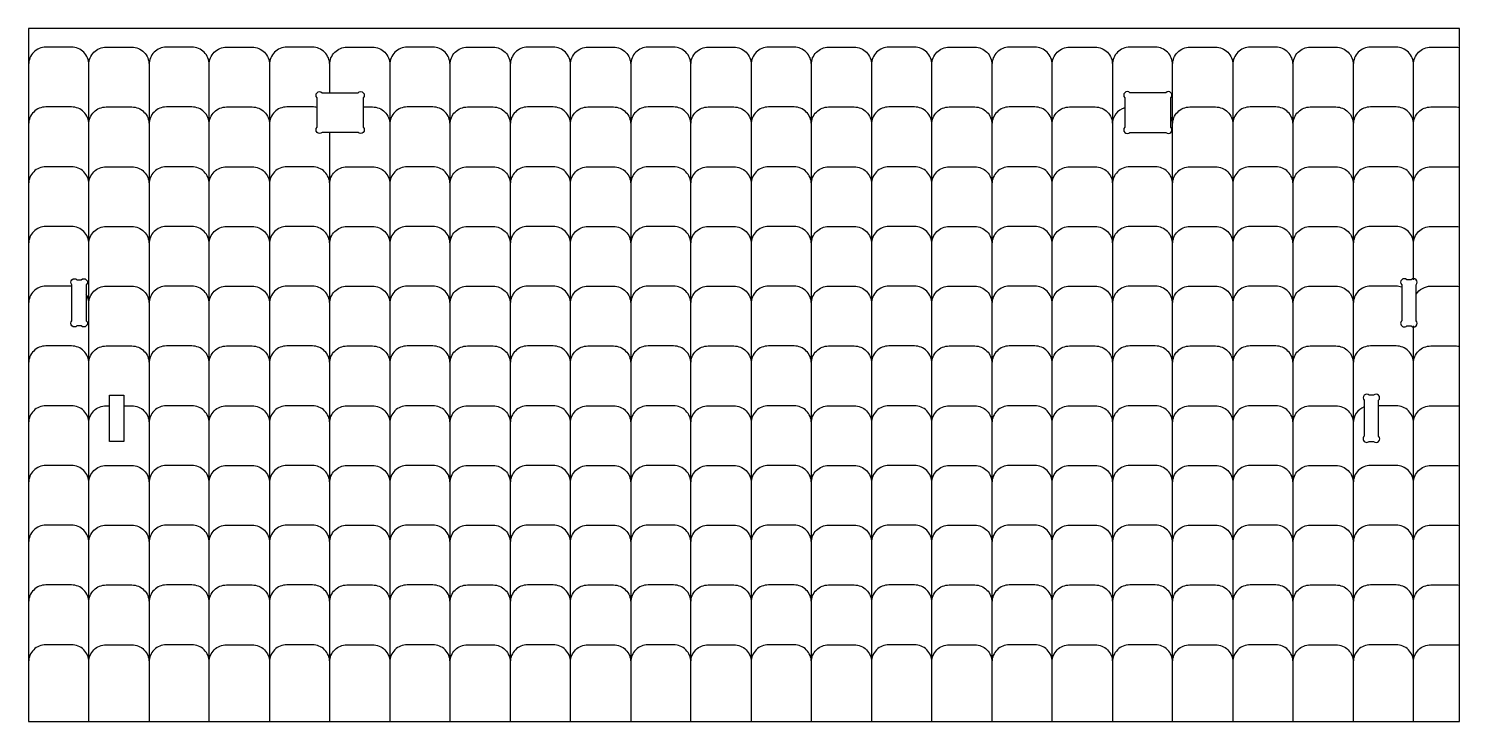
# Model space of a CAD drawing. Extents: x 2613 to 2798, y 2231 to 2374.
# Drawn here: x 2747.71 to 2797.31, y 2321.6 to 2345.6 of the extents above; entities that cross this region are included whole.
import ezdxf

# ---------------------------------------------------------------- set-up
doc = ezdxf.new("R2010")
doc.units = 0
doc.header["$MEASUREMENT"] = 0
doc.layers.add('LAYER1', color=18, linetype='CONTINUOUS')

msp = doc.modelspace()

# ---------------------------------------------------------------- linework, layer by layer
at = {"layer": 'LAYER1'}
for points in [[(2747.707, 2345.595), (2747.707, 2321.595), (2797.307, 2321.595), (2797.307, 2345.595)], [(2751.007, 2332.896), (2751.007, 2331.296), (2750.507, 2331.296), (2750.507, 2332.896)]]:
    msp.add_lwpolyline(points, close=True, dxfattribs=at)
for points in [[(2749.795, 2344.352, 0.414214), (2749.195, 2344.952), (2748.307, 2344.952, 0.414214), (2747.707, 2344.352)], [(2749.795, 2344.352, -0.414214), (2750.395, 2344.952), (2751.282, 2344.952, -0.414214), (2751.882, 2344.352)], [(2753.969, 2344.352, 0.414214), (2753.369, 2344.952), (2752.482, 2344.952, 0.414214), (2751.882, 2344.352)], [(2753.969, 2344.352, -0.414214), (2754.569, 2344.952), (2755.456, 2344.952, -0.414214), (2756.056, 2344.352)], [(2758.144, 2344.352, 0.414214), (2757.544, 2344.952), (2756.656, 2344.952, 0.414214), (2756.056, 2344.352)], [(2758.144, 2343.375), (2758.144, 2344.352, -0.414214), (2758.744, 2344.952), (2759.631, 2344.952, -0.414214), (2760.231, 2344.352)], [(2762.318, 2344.352, 0.414214), (2761.718, 2344.952), (2760.831, 2344.952, 0.414214), (2760.231, 2344.352)], [(2762.318, 2344.352, -0.414214), (2762.918, 2344.952), (2763.806, 2344.952, -0.414214), (2764.406, 2344.352)], [(2766.493, 2344.352, 0.414214), (2765.893, 2344.952), (2765.006, 2344.952, 0.414214), (2764.406, 2344.352)], [(2766.493, 2344.352, -0.414214), (2767.093, 2344.952), (2767.98, 2344.952, -0.414214), (2768.58, 2344.352)], [(2770.667, 2344.352, 0.414214), (2770.067, 2344.952), (2769.18, 2344.952, 0.414214), (2768.58, 2344.352)], [(2770.667, 2344.352, -0.414214), (2771.267, 2344.952), (2772.155, 2344.952, -0.414214), (2772.755, 2344.352)], [(2774.842, 2344.352, 0.414214), (2774.242, 2344.952), (2773.355, 2344.952, 0.414214), (2772.755, 2344.352)], [(2774.842, 2344.352, -0.414214), (2775.442, 2344.952), (2776.329, 2344.952, -0.414214), (2776.929, 2344.352)], [(2779.017, 2344.352, 0.414214), (2778.417, 2344.952), (2777.529, 2344.952, 0.414214), (2776.929, 2344.352)], [(2779.017, 2344.352, -0.414214), (2779.617, 2344.952), (2780.504, 2344.952, -0.414214), (2781.104, 2344.352)], [(2783.191, 2344.352, 0.414214), (2782.591, 2344.952), (2781.704, 2344.952, 0.414214), (2781.104, 2344.352)], [(2783.191, 2344.352, -0.414214), (2783.791, 2344.952), (2784.679, 2344.952, -0.414214), (2785.279, 2344.352)], [(2787.366, 2344.352, 0.414214), (2786.766, 2344.952), (2785.879, 2344.952, 0.414214), (2785.279, 2344.352)], [(2787.366, 2344.352, -0.414214), (2787.966, 2344.952), (2788.853, 2344.952, -0.414214), (2789.453, 2344.352)], [(2791.54, 2344.352, 0.414214), (2790.94, 2344.952), (2790.053, 2344.952, 0.414214), (2789.453, 2344.352)], [(2791.54, 2344.352, -0.414214), (2792.14, 2344.952), (2793.028, 2344.952, -0.414214), (2793.628, 2344.352)], [(2795.715, 2344.352, 0.414214), (2795.115, 2344.952), (2794.228, 2344.952, 0.414214), (2793.628, 2344.352)], [(2795.715, 2344.352, -0.414214), (2796.315, 2344.952), (2797.202, 2344.952, -0.043988), (2797.307, 2344.943)], [(2749.795, 2342.282, 0.414214), (2749.195, 2342.882), (2748.307, 2342.882, 0.414214), (2747.707, 2342.282)], [(2749.795, 2342.282, -0.414214), (2750.395, 2342.882), (2751.282, 2342.882, -0.414214), (2751.882, 2342.282)], [(2753.969, 2342.282, 0.414214), (2753.369, 2342.882), (2752.482, 2342.882, 0.414214), (2751.882, 2342.282)], [(2753.969, 2342.282, -0.414214), (2754.569, 2342.882), (2755.456, 2342.882, -0.414214), (2756.056, 2342.282)], [(2757.707, 2342.859, 0.069122), (2757.544, 2342.882), (2756.656, 2342.882, 0.414214), (2756.056, 2342.282)], [(2759.307, 2342.882), (2759.631, 2342.882, -0.414214), (2760.231, 2342.282)], [(2762.318, 2342.282, 0.414214), (2761.718, 2342.882), (2760.831, 2342.882, 0.414214), (2760.231, 2342.282)], [(2762.318, 2342.282, -0.414214), (2762.918, 2342.882), (2763.806, 2342.882, -0.414214), (2764.406, 2342.282)], [(2766.493, 2342.282, 0.414214), (2765.893, 2342.882), (2765.006, 2342.882, 0.414214), (2764.406, 2342.282)], [(2766.493, 2342.282, -0.414214), (2767.093, 2342.882), (2767.98, 2342.882, -0.414214), (2768.58, 2342.282)], [(2770.667, 2342.282, 0.414214), (2770.067, 2342.882), (2769.18, 2342.882, 0.414214), (2768.58, 2342.282)], [(2770.667, 2342.282, -0.414214), (2771.267, 2342.882), (2772.155, 2342.882, -0.414214), (2772.755, 2342.282)], [(2774.842, 2342.282, 0.414214), (2774.242, 2342.882), (2773.355, 2342.882, 0.414214), (2772.755, 2342.282)], [(2774.842, 2342.282, -0.414214), (2775.442, 2342.882), (2776.329, 2342.882, -0.414214), (2776.929, 2342.282)], [(2779.017, 2342.282, 0.414214), (2778.417, 2342.882), (2777.529, 2342.882, 0.414214), (2776.929, 2342.282)], [(2779.017, 2342.282, -0.414214), (2779.617, 2342.882), (2780.504, 2342.882, -0.414214), (2781.104, 2342.282)], [(2783.191, 2342.282, 0.414214), (2782.591, 2342.882), (2781.704, 2342.882, 0.414214), (2781.104, 2342.282)], [(2783.191, 2342.282, -0.414214), (2783.791, 2342.882), (2784.679, 2342.882, -0.414214), (2785.279, 2342.282)], [(2785.707, 2342.857, 0.331751), (2785.279, 2342.282)], [(2787.366, 2342.282, -0.414214), (2787.966, 2342.882), (2788.853, 2342.882, -0.414214), (2789.453, 2342.282)], [(2791.54, 2342.282, 0.414214), (2790.94, 2342.882), (2790.053, 2342.882, 0.414214), (2789.453, 2342.282)], [(2791.54, 2342.282, -0.414214), (2792.14, 2342.882), (2793.028, 2342.882, -0.414214), (2793.628, 2342.282)], [(2795.715, 2342.282, 0.414214), (2795.115, 2342.882), (2794.228, 2342.882, 0.414214), (2793.628, 2342.282)], [(2795.715, 2342.282, -0.414214), (2796.315, 2342.882), (2797.202, 2342.882, -0.043988), (2797.307, 2342.873)], [(2787.366, 2342.282, 0.111847), (2787.307, 2342.541)], [(2749.795, 2340.212, 0.414214), (2749.195, 2340.812), (2748.307, 2340.812, 0.414214), (2747.707, 2340.212)], [(2749.795, 2340.212, -0.414214), (2750.395, 2340.812), (2751.282, 2340.812, -0.414214), (2751.882, 2340.212)], [(2753.969, 2340.212, 0.414214), (2753.369, 2340.812), (2752.482, 2340.812, 0.414214), (2751.882, 2340.212)], [(2753.969, 2340.212, -0.414214), (2754.569, 2340.812), (2755.456, 2340.812, -0.414214), (2756.056, 2340.212)], [(2758.144, 2340.212, 0.414214), (2757.544, 2340.812), (2756.656, 2340.812, 0.414214), (2756.056, 2340.212)], [(2758.144, 2340.212, -0.414214), (2758.744, 2340.812), (2759.631, 2340.812, -0.414214), (2760.231, 2340.212)], [(2762.318, 2340.212, 0.414214), (2761.718, 2340.812), (2760.831, 2340.812, 0.414214), (2760.231, 2340.212)], [(2762.318, 2340.212, -0.414214), (2762.918, 2340.812), (2763.806, 2340.812, -0.414214), (2764.406, 2340.212)], [(2766.493, 2340.212, 0.414214), (2765.893, 2340.812), (2765.006, 2340.812, 0.414214), (2764.406, 2340.212)], [(2766.493, 2340.212, -0.414214), (2767.093, 2340.812), (2767.98, 2340.812, -0.414214), (2768.58, 2340.212)], [(2770.667, 2340.212, 0.414214), (2770.067, 2340.812), (2769.18, 2340.812, 0.414214), (2768.58, 2340.212)], [(2770.667, 2340.212, -0.414214), (2771.267, 2340.812), (2772.155, 2340.812, -0.414214), (2772.755, 2340.212)], [(2774.842, 2340.212, 0.414214), (2774.242, 2340.812), (2773.355, 2340.812, 0.414214), (2772.755, 2340.212)], [(2774.842, 2340.212, -0.414214), (2775.442, 2340.812), (2776.329, 2340.812, -0.414214), (2776.929, 2340.212)], [(2779.017, 2340.212, 0.414214), (2778.417, 2340.812), (2777.529, 2340.812, 0.414214), (2776.929, 2340.212)], [(2779.017, 2340.212, -0.414214), (2779.617, 2340.812), (2780.504, 2340.812, -0.414214), (2781.104, 2340.212)], [(2783.191, 2340.212, 0.414214), (2782.591, 2340.812), (2781.704, 2340.812, 0.414214), (2781.104, 2340.212)], [(2783.191, 2340.212, -0.414214), (2783.791, 2340.812), (2784.679, 2340.812, -0.414214), (2785.279, 2340.212)], [(2787.366, 2340.212, 0.414214), (2786.766, 2340.812), (2785.879, 2340.812, 0.414214), (2785.279, 2340.212)], [(2787.366, 2340.212, -0.414214), (2787.966, 2340.812), (2788.853, 2340.812, -0.414214), (2789.453, 2340.212)], [(2791.54, 2340.212, 0.414214), (2790.94, 2340.812), (2790.053, 2340.812, 0.414214), (2789.453, 2340.212)], [(2791.54, 2340.212, -0.414214), (2792.14, 2340.812), (2793.028, 2340.812, -0.414214), (2793.628, 2340.212)], [(2795.715, 2340.212, 0.414214), (2795.115, 2340.812), (2794.228, 2340.812, 0.414214), (2793.628, 2340.212)], [(2795.715, 2340.212, -0.414214), (2796.315, 2340.812), (2797.202, 2340.812, -0.043988), (2797.307, 2340.803)], [(2749.795, 2338.142, 0.414214), (2749.195, 2338.742), (2748.307, 2338.742, 0.414214), (2747.707, 2338.142)], [(2749.795, 2338.142, -0.414214), (2750.395, 2338.742), (2751.282, 2338.742, -0.414214), (2751.882, 2338.142)], [(2753.969, 2338.142, 0.414214), (2753.369, 2338.742), (2752.482, 2338.742, 0.414214), (2751.882, 2338.142)], [(2753.969, 2338.142, -0.414214), (2754.569, 2338.742), (2755.456, 2338.742, -0.414214), (2756.056, 2338.142)], [(2758.144, 2338.142, 0.414214), (2757.544, 2338.742), (2756.656, 2338.742, 0.414214), (2756.056, 2338.142)], [(2758.144, 2338.142, -0.414214), (2758.744, 2338.742), (2759.631, 2338.742, -0.414214), (2760.231, 2338.142)], [(2762.318, 2338.142, 0.414214), (2761.718, 2338.742), (2760.831, 2338.742, 0.414214), (2760.231, 2338.142)], [(2762.318, 2338.142, -0.414214), (2762.918, 2338.742), (2763.806, 2338.742, -0.414214), (2764.406, 2338.142)], [(2766.493, 2338.142, 0.414214), (2765.893, 2338.742), (2765.006, 2338.742, 0.414214), (2764.406, 2338.142)], [(2766.493, 2338.142, -0.414214), (2767.093, 2338.742), (2767.98, 2338.742, -0.414214), (2768.58, 2338.142)], [(2770.667, 2338.142, 0.414214), (2770.067, 2338.742), (2769.18, 2338.742, 0.414214), (2768.58, 2338.142)], [(2770.667, 2338.142, -0.414214), (2771.267, 2338.742), (2772.155, 2338.742, -0.414214), (2772.755, 2338.142)], [(2774.842, 2338.142, 0.414214), (2774.242, 2338.742), (2773.355, 2338.742, 0.414214), (2772.755, 2338.142)], [(2774.842, 2338.142, -0.414214), (2775.442, 2338.742), (2776.329, 2338.742, -0.414214), (2776.929, 2338.142)], [(2779.017, 2338.142, 0.414214), (2778.417, 2338.742), (2777.529, 2338.742, 0.414214), (2776.929, 2338.142)], [(2779.017, 2338.142, -0.414214), (2779.617, 2338.742), (2780.504, 2338.742, -0.414214), (2781.104, 2338.142)], [(2783.191, 2338.142, 0.414214), (2782.591, 2338.742), (2781.704, 2338.742, 0.414214), (2781.104, 2338.142)], [(2783.191, 2338.142, -0.414214), (2783.791, 2338.742), (2784.679, 2338.742, -0.414214), (2785.279, 2338.142)], [(2787.366, 2338.142, 0.414214), (2786.766, 2338.742), (2785.879, 2338.742, 0.414214), (2785.279, 2338.142)], [(2787.366, 2338.142, -0.414214), (2787.966, 2338.742), (2788.853, 2338.742, -0.414214), (2789.453, 2338.142)], [(2791.54, 2338.142, 0.414214), (2790.94, 2338.742), (2790.053, 2338.742, 0.414214), (2789.453, 2338.142)], [(2791.54, 2338.142, -0.414214), (2792.14, 2338.742), (2793.028, 2338.742, -0.414214), (2793.628, 2338.142)], [(2795.715, 2338.142, 0.414214), (2795.115, 2338.742), (2794.228, 2338.742, 0.414214), (2793.628, 2338.142)], [(2795.715, 2338.142, -0.414214), (2796.315, 2338.742), (2797.202, 2338.742, -0.043988), (2797.307, 2338.733)], [(2749.207, 2336.672, 0.005295), (2749.195, 2336.672), (2748.307, 2336.672, 0.414214), (2747.707, 2336.072)], [(2749.795, 2336.072, -0.414214), (2750.395, 2336.672), (2751.282, 2336.672, -0.414214), (2751.882, 2336.072)], [(2753.969, 2336.072, 0.414214), (2753.369, 2336.672), (2752.482, 2336.672, 0.414214), (2751.882, 2336.072)], [(2753.969, 2336.072, -0.414214), (2754.569, 2336.672), (2755.456, 2336.672, -0.414214), (2756.056, 2336.072)], [(2758.144, 2336.072, 0.414214), (2757.544, 2336.672), (2756.656, 2336.672, 0.414214), (2756.056, 2336.072)], [(2758.144, 2336.072, -0.414214), (2758.744, 2336.672), (2759.631, 2336.672, -0.414214), (2760.231, 2336.072)], [(2762.318, 2336.072, 0.414214), (2761.718, 2336.672), (2760.831, 2336.672, 0.414214), (2760.231, 2336.072)], [(2762.318, 2336.072, -0.414214), (2762.918, 2336.672), (2763.806, 2336.672, -0.414214), (2764.406, 2336.072)], [(2766.493, 2336.072, 0.414214), (2765.893, 2336.672), (2765.006, 2336.672, 0.414214), (2764.406, 2336.072)], [(2766.493, 2336.072, -0.414214), (2767.093, 2336.672), (2767.98, 2336.672, -0.414214), (2768.58, 2336.072)], [(2770.667, 2336.072, 0.414214), (2770.067, 2336.672), (2769.18, 2336.672, 0.414214), (2768.58, 2336.072)], [(2770.667, 2336.072, -0.414214), (2771.267, 2336.672), (2772.155, 2336.672, -0.414214), (2772.755, 2336.072)], [(2774.842, 2336.072, 0.414214), (2774.242, 2336.672), (2773.355, 2336.672, 0.414214), (2772.755, 2336.072)], [(2774.842, 2336.072, -0.414214), (2775.442, 2336.672), (2776.329, 2336.672, -0.414214), (2776.929, 2336.072)], [(2779.017, 2336.072, 0.414214), (2778.417, 2336.672), (2777.529, 2336.672, 0.414214), (2776.929, 2336.072)], [(2779.017, 2336.072, -0.414214), (2779.617, 2336.672), (2780.504, 2336.672, -0.414214), (2781.104, 2336.072)], [(2783.191, 2336.072, 0.414214), (2782.591, 2336.672), (2781.704, 2336.672, 0.414214), (2781.104, 2336.072)], [(2783.191, 2336.072, -0.414214), (2783.791, 2336.672), (2784.679, 2336.672, -0.414214), (2785.279, 2336.072)], [(2787.366, 2336.072, 0.414214), (2786.766, 2336.672), (2785.879, 2336.672, 0.414214), (2785.279, 2336.072)], [(2787.366, 2336.072, -0.414214), (2787.966, 2336.672), (2788.853, 2336.672, -0.414214), (2789.453, 2336.072)], [(2791.54, 2336.072, 0.414214), (2790.94, 2336.672), (2790.053, 2336.672, 0.414214), (2789.453, 2336.072)], [(2791.54, 2336.072, -0.414214), (2792.14, 2336.672), (2793.028, 2336.672, -0.414214), (2793.628, 2336.072)], [(2795.307, 2336.641, 0.081726), (2795.115, 2336.672), (2794.228, 2336.672, 0.414214), (2793.628, 2336.072)], [(2795.807, 2336.392, -0.257711), (2796.315, 2336.672), (2797.202, 2336.672, -0.043988), (2797.307, 2336.663)], [(2749.795, 2336.072, 0.137402), (2749.707, 2336.384)], [(2749.795, 2334.002, 0.414214), (2749.195, 2334.602), (2748.307, 2334.602, 0.414214), (2747.707, 2334.002)], [(2749.795, 2334.002, -0.414214), (2750.395, 2334.602), (2751.282, 2334.602, -0.414214), (2751.882, 2334.002)], [(2753.969, 2334.002, 0.414214), (2753.369, 2334.602), (2752.482, 2334.602, 0.414214), (2751.882, 2334.002)], [(2753.969, 2334.002, -0.414214), (2754.569, 2334.602), (2755.456, 2334.602, -0.414214), (2756.056, 2334.002)], [(2758.144, 2334.002, 0.414214), (2757.544, 2334.602), (2756.656, 2334.602, 0.414214), (2756.056, 2334.002)], [(2758.144, 2334.002, -0.414214), (2758.744, 2334.602), (2759.631, 2334.602, -0.414214), (2760.231, 2334.002)], [(2762.318, 2334.002, 0.414214), (2761.718, 2334.602), (2760.831, 2334.602, 0.414214), (2760.231, 2334.002)], [(2762.318, 2334.002, -0.414214), (2762.918, 2334.602), (2763.806, 2334.602, -0.414214), (2764.406, 2334.002)], [(2766.493, 2334.002, 0.414214), (2765.893, 2334.602), (2765.006, 2334.602, 0.414214), (2764.406, 2334.002)], [(2766.493, 2334.002, -0.414214), (2767.093, 2334.602), (2767.98, 2334.602, -0.414214), (2768.58, 2334.002)], [(2770.667, 2334.002, 0.414214), (2770.067, 2334.602), (2769.18, 2334.602, 0.414214), (2768.58, 2334.002)], [(2770.667, 2334.002, -0.414214), (2771.267, 2334.602), (2772.155, 2334.602, -0.414214), (2772.755, 2334.002)], [(2774.842, 2334.002, 0.414214), (2774.242, 2334.602), (2773.355, 2334.602, 0.414214), (2772.755, 2334.002)], [(2774.842, 2334.002, -0.414214), (2775.442, 2334.602), (2776.329, 2334.602, -0.414214), (2776.929, 2334.002)], [(2779.017, 2334.002, 0.414214), (2778.417, 2334.602), (2777.529, 2334.602, 0.414214), (2776.929, 2334.002)], [(2779.017, 2334.002, -0.414214), (2779.617, 2334.602), (2780.504, 2334.602, -0.414214), (2781.104, 2334.002)], [(2783.191, 2334.002, 0.414214), (2782.591, 2334.602), (2781.704, 2334.602, 0.414214), (2781.104, 2334.002)], [(2783.191, 2334.002, -0.414214), (2783.791, 2334.602), (2784.679, 2334.602, -0.414214), (2785.279, 2334.002)], [(2787.366, 2334.002, 0.414214), (2786.766, 2334.602), (2785.879, 2334.602, 0.414214), (2785.279, 2334.002)], [(2787.366, 2334.002, -0.414214), (2787.966, 2334.602), (2788.853, 2334.602, -0.414214), (2789.453, 2334.002)], [(2791.54, 2334.002, 0.414214), (2790.94, 2334.602), (2790.053, 2334.602, 0.414214), (2789.453, 2334.002)], [(2791.54, 2334.002, -0.414214), (2792.14, 2334.602), (2793.028, 2334.602, -0.414214), (2793.628, 2334.002)], [(2795.715, 2334.002, 0.414214), (2795.115, 2334.602), (2794.228, 2334.602, 0.414214), (2793.628, 2334.002)], [(2795.715, 2334.002, -0.414214), (2796.315, 2334.602), (2797.202, 2334.602, -0.043988), (2797.307, 2334.593)], [(2749.795, 2331.932, 0.414214), (2749.195, 2332.532), (2748.307, 2332.532, 0.414214), (2747.707, 2331.932)], [(2749.795, 2331.932, -0.414214), (2750.395, 2332.532), (2750.507, 2332.532)], [(2751.007, 2332.532), (2751.282, 2332.532, -0.414214), (2751.882, 2331.932)], [(2753.969, 2331.932, 0.414214), (2753.369, 2332.532), (2752.482, 2332.532, 0.414214), (2751.882, 2331.932)], [(2753.969, 2331.932, -0.414214), (2754.569, 2332.532), (2755.456, 2332.532, -0.414214), (2756.056, 2331.932)], [(2758.144, 2331.932, 0.414214), (2757.544, 2332.532), (2756.656, 2332.532, 0.414214), (2756.056, 2331.932)], [(2758.144, 2331.932, -0.414214), (2758.744, 2332.532), (2759.631, 2332.532, -0.414214), (2760.231, 2331.932)], [(2762.318, 2331.932, 0.414214), (2761.718, 2332.532), (2760.831, 2332.532, 0.414214), (2760.231, 2331.932)], [(2762.318, 2331.932, -0.414214), (2762.918, 2332.532), (2763.806, 2332.532, -0.414214), (2764.406, 2331.932)], [(2766.493, 2331.932, 0.414214), (2765.893, 2332.532), (2765.006, 2332.532, 0.414214), (2764.406, 2331.932)], [(2766.493, 2331.932, -0.414214), (2767.093, 2332.532), (2767.98, 2332.532, -0.414214), (2768.58, 2331.932)], [(2770.667, 2331.932, 0.414214), (2770.067, 2332.532), (2769.18, 2332.532, 0.414214), (2768.58, 2331.932)], [(2770.667, 2331.932, -0.414214), (2771.267, 2332.532), (2772.155, 2332.532, -0.414214), (2772.755, 2331.932)], [(2774.842, 2331.932, 0.414214), (2774.242, 2332.532), (2773.355, 2332.532, 0.414214), (2772.755, 2331.932)], [(2774.842, 2331.932, -0.414214), (2775.442, 2332.532), (2776.329, 2332.532, -0.414214), (2776.929, 2331.932)], [(2779.017, 2331.932, 0.414214), (2778.417, 2332.532), (2777.529, 2332.532, 0.414214), (2776.929, 2331.932)], [(2779.017, 2331.932, -0.414214), (2779.617, 2332.532), (2780.504, 2332.532, -0.414214), (2781.104, 2331.932)], [(2783.191, 2331.932, 0.414214), (2782.591, 2332.532), (2781.704, 2332.532, 0.414214), (2781.104, 2331.932)], [(2783.191, 2331.932, -0.414214), (2783.791, 2332.532), (2784.679, 2332.532, -0.414214), (2785.279, 2331.932)], [(2787.366, 2331.932, 0.414214), (2786.766, 2332.532), (2785.879, 2332.532, 0.414214), (2785.279, 2331.932)], [(2787.366, 2331.932, -0.414214), (2787.966, 2332.532), (2788.853, 2332.532, -0.414214), (2789.453, 2331.932)], [(2791.54, 2331.932, 0.414214), (2790.94, 2332.532), (2790.053, 2332.532, 0.414214), (2789.453, 2331.932)], [(2791.54, 2331.932, -0.414214), (2792.14, 2332.532), (2793.028, 2332.532, -0.414214), (2793.628, 2331.932)], [(2794.007, 2332.49, 0.307847), (2793.628, 2331.932)], [(2795.715, 2331.932, 0.414214), (2795.115, 2332.532), (2794.507, 2332.532)], [(2795.715, 2331.932, -0.414214), (2796.315, 2332.532), (2797.202, 2332.532, -0.043988), (2797.307, 2332.523)], [(2749.795, 2329.862, 0.414214), (2749.195, 2330.462), (2748.307, 2330.462, 0.414214), (2747.707, 2329.862)], [(2749.795, 2329.862, -0.414214), (2750.395, 2330.462), (2751.282, 2330.462, -0.414214), (2751.882, 2329.862)], [(2753.969, 2329.862, 0.414214), (2753.369, 2330.462), (2752.482, 2330.462, 0.414214), (2751.882, 2329.862)], [(2753.969, 2329.862, -0.414214), (2754.569, 2330.462), (2755.456, 2330.462, -0.414214), (2756.056, 2329.862)], [(2758.144, 2329.862, 0.414214), (2757.544, 2330.462), (2756.656, 2330.462, 0.414214), (2756.056, 2329.862)], [(2758.144, 2329.862, -0.414214), (2758.744, 2330.462), (2759.631, 2330.462, -0.414214), (2760.231, 2329.862)], [(2762.318, 2329.862, 0.414214), (2761.718, 2330.462), (2760.831, 2330.462, 0.414214), (2760.231, 2329.862)], [(2762.318, 2329.862, -0.414214), (2762.918, 2330.462), (2763.806, 2330.462, -0.414214), (2764.406, 2329.862)], [(2766.493, 2329.862, 0.414214), (2765.893, 2330.462), (2765.006, 2330.462, 0.414214), (2764.406, 2329.862)], [(2766.493, 2329.862, -0.414214), (2767.093, 2330.462), (2767.98, 2330.462, -0.414214), (2768.58, 2329.862)], [(2770.667, 2329.862, 0.414214), (2770.067, 2330.462), (2769.18, 2330.462, 0.414214), (2768.58, 2329.862)], [(2770.667, 2329.862, -0.414214), (2771.267, 2330.462), (2772.155, 2330.462, -0.414214), (2772.755, 2329.862)], [(2774.842, 2329.862, 0.414214), (2774.242, 2330.462), (2773.355, 2330.462, 0.414214), (2772.755, 2329.862)], [(2774.842, 2329.862, -0.414214), (2775.442, 2330.462), (2776.329, 2330.462, -0.414214), (2776.929, 2329.862)], [(2779.017, 2329.862, 0.414214), (2778.417, 2330.462), (2777.529, 2330.462, 0.414214), (2776.929, 2329.862)], [(2779.017, 2329.862, -0.414214), (2779.617, 2330.462), (2780.504, 2330.462, -0.414214), (2781.104, 2329.862)], [(2783.191, 2329.862, 0.414214), (2782.591, 2330.462), (2781.704, 2330.462, 0.414214), (2781.104, 2329.862)], [(2783.191, 2329.862, -0.414214), (2783.791, 2330.462), (2784.679, 2330.462, -0.414214), (2785.279, 2329.862)], [(2787.366, 2329.862, 0.414214), (2786.766, 2330.462), (2785.879, 2330.462, 0.414214), (2785.279, 2329.862)], [(2787.366, 2329.862, -0.414214), (2787.966, 2330.462), (2788.853, 2330.462, -0.414214), (2789.453, 2329.862)], [(2791.54, 2329.862, 0.414214), (2790.94, 2330.462), (2790.053, 2330.462, 0.414214), (2789.453, 2329.862)], [(2791.54, 2329.862, -0.414214), (2792.14, 2330.462), (2793.028, 2330.462, -0.414214), (2793.628, 2329.862)], [(2795.715, 2329.862, 0.414214), (2795.115, 2330.462), (2794.228, 2330.462, 0.414214), (2793.628, 2329.862)], [(2795.715, 2329.862, -0.414214), (2796.315, 2330.462), (2797.202, 2330.462, -0.043988), (2797.307, 2330.453)], [(2749.795, 2327.792, 0.414214), (2749.195, 2328.392), (2748.307, 2328.392, 0.414214), (2747.707, 2327.792)], [(2749.795, 2327.792, -0.414214), (2750.395, 2328.392), (2751.282, 2328.392, -0.414214), (2751.882, 2327.792)], [(2753.969, 2327.792, 0.414214), (2753.369, 2328.392), (2752.482, 2328.392, 0.414214), (2751.882, 2327.792)], [(2753.969, 2327.792, -0.414214), (2754.569, 2328.392), (2755.456, 2328.392, -0.414214), (2756.056, 2327.792)], [(2758.144, 2327.792, 0.414214), (2757.544, 2328.392), (2756.656, 2328.392, 0.414214), (2756.056, 2327.792)], [(2758.144, 2327.792, -0.414214), (2758.744, 2328.392), (2759.631, 2328.392, -0.414214), (2760.231, 2327.792)], [(2762.318, 2327.792, 0.414214), (2761.718, 2328.392), (2760.831, 2328.392, 0.414214), (2760.231, 2327.792)], [(2762.318, 2327.792, -0.414214), (2762.918, 2328.392), (2763.806, 2328.392, -0.414214), (2764.406, 2327.792)], [(2766.493, 2327.792, 0.414214), (2765.893, 2328.392), (2765.006, 2328.392, 0.414214), (2764.406, 2327.792)], [(2766.493, 2327.792, -0.414214), (2767.093, 2328.392), (2767.98, 2328.392, -0.414214), (2768.58, 2327.792)], [(2770.667, 2327.792, 0.414214), (2770.067, 2328.392), (2769.18, 2328.392, 0.414214), (2768.58, 2327.792)], [(2770.667, 2327.792, -0.414214), (2771.267, 2328.392), (2772.155, 2328.392, -0.414214), (2772.755, 2327.792)], [(2774.842, 2327.792, 0.414214), (2774.242, 2328.392), (2773.355, 2328.392, 0.414214), (2772.755, 2327.792)], [(2774.842, 2327.792, -0.414214), (2775.442, 2328.392), (2776.329, 2328.392, -0.414214), (2776.929, 2327.792)], [(2779.017, 2327.792, 0.414214), (2778.417, 2328.392), (2777.529, 2328.392, 0.414214), (2776.929, 2327.792)], [(2779.017, 2327.792, -0.414214), (2779.617, 2328.392), (2780.504, 2328.392, -0.414214), (2781.104, 2327.792)], [(2783.191, 2327.792, 0.414214), (2782.591, 2328.392), (2781.704, 2328.392, 0.414214), (2781.104, 2327.792)], [(2783.191, 2327.792, -0.414214), (2783.791, 2328.392), (2784.679, 2328.392, -0.414214), (2785.279, 2327.792)], [(2787.366, 2327.792, 0.414214), (2786.766, 2328.392), (2785.879, 2328.392, 0.414214), (2785.279, 2327.792)], [(2787.366, 2327.792, -0.414214), (2787.966, 2328.392), (2788.853, 2328.392, -0.414214), (2789.453, 2327.792)], [(2791.54, 2327.792, 0.414214), (2790.94, 2328.392), (2790.053, 2328.392, 0.414214), (2789.453, 2327.792)], [(2791.54, 2327.792, -0.414214), (2792.14, 2328.392), (2793.028, 2328.392, -0.414214), (2793.628, 2327.792)], [(2795.715, 2327.792, 0.414214), (2795.115, 2328.392), (2794.228, 2328.392, 0.414214), (2793.628, 2327.792)], [(2795.715, 2327.792, -0.414214), (2796.315, 2328.392), (2797.202, 2328.392, -0.043988), (2797.307, 2328.383)], [(2749.795, 2325.722, 0.414214), (2749.195, 2326.322), (2748.307, 2326.322, 0.414214), (2747.707, 2325.722)], [(2749.795, 2325.722, -0.414214), (2750.395, 2326.322), (2751.282, 2326.322, -0.414214), (2751.882, 2325.722)], [(2753.969, 2325.722, 0.414214), (2753.369, 2326.322), (2752.482, 2326.322, 0.414214), (2751.882, 2325.722)], [(2753.969, 2325.722, -0.414214), (2754.569, 2326.322), (2755.456, 2326.322, -0.414214), (2756.056, 2325.722)], [(2758.144, 2325.722, 0.414214), (2757.544, 2326.322), (2756.656, 2326.322, 0.414214), (2756.056, 2325.722)], [(2758.144, 2325.722, -0.414214), (2758.744, 2326.322), (2759.631, 2326.322, -0.414214), (2760.231, 2325.722)], [(2762.318, 2325.722, 0.414214), (2761.718, 2326.322), (2760.831, 2326.322, 0.414214), (2760.231, 2325.722)], [(2762.318, 2325.722, -0.414214), (2762.918, 2326.322), (2763.806, 2326.322, -0.414214), (2764.406, 2325.722)], [(2766.493, 2325.722, 0.414214), (2765.893, 2326.322), (2765.006, 2326.322, 0.414214), (2764.406, 2325.722)], [(2766.493, 2325.722, -0.414214), (2767.093, 2326.322), (2767.98, 2326.322, -0.414214), (2768.58, 2325.722)], [(2770.667, 2325.722, 0.414214), (2770.067, 2326.322), (2769.18, 2326.322, 0.414214), (2768.58, 2325.722)], [(2770.667, 2325.722, -0.414214), (2771.267, 2326.322), (2772.155, 2326.322, -0.414214), (2772.755, 2325.722)], [(2774.842, 2325.722, 0.414214), (2774.242, 2326.322), (2773.355, 2326.322, 0.414214), (2772.755, 2325.722)], [(2774.842, 2325.722, -0.414214), (2775.442, 2326.322), (2776.329, 2326.322, -0.414214), (2776.929, 2325.722)], [(2779.017, 2325.722, 0.414214), (2778.417, 2326.322), (2777.529, 2326.322, 0.414214), (2776.929, 2325.722)], [(2779.017, 2325.722, -0.414214), (2779.617, 2326.322), (2780.504, 2326.322, -0.414214), (2781.104, 2325.722)], [(2783.191, 2325.722, 0.414214), (2782.591, 2326.322), (2781.704, 2326.322, 0.414214), (2781.104, 2325.722)], [(2783.191, 2325.722, -0.414214), (2783.791, 2326.322), (2784.679, 2326.322, -0.414214), (2785.279, 2325.722)], [(2787.366, 2325.722, 0.414214), (2786.766, 2326.322), (2785.879, 2326.322, 0.414214), (2785.279, 2325.722)], [(2787.366, 2325.722, -0.414214), (2787.966, 2326.322), (2788.853, 2326.322, -0.414214), (2789.453, 2325.722)], [(2791.54, 2325.722, 0.414214), (2790.94, 2326.322), (2790.053, 2326.322, 0.414214), (2789.453, 2325.722)], [(2791.54, 2325.722, -0.414214), (2792.14, 2326.322), (2793.028, 2326.322, -0.414214), (2793.628, 2325.722)], [(2795.715, 2325.722, 0.414214), (2795.115, 2326.322), (2794.228, 2326.322, 0.414214), (2793.628, 2325.722)], [(2795.715, 2325.722, -0.414214), (2796.315, 2326.322), (2797.202, 2326.322, -0.043988), (2797.307, 2326.313)], [(2749.795, 2323.652, 0.414214), (2749.195, 2324.252), (2748.307, 2324.252, 0.414214), (2747.707, 2323.652)], [(2749.795, 2323.652, -0.414214), (2750.395, 2324.252), (2751.282, 2324.252, -0.414214), (2751.882, 2323.652)], [(2753.969, 2323.652, 0.414214), (2753.369, 2324.252), (2752.482, 2324.252, 0.414214), (2751.882, 2323.652)], [(2753.969, 2323.652, -0.414214), (2754.569, 2324.252), (2755.456, 2324.252, -0.414214), (2756.056, 2323.652)], [(2758.144, 2323.652, 0.414214), (2757.544, 2324.252), (2756.656, 2324.252, 0.414214), (2756.056, 2323.652)], [(2758.144, 2323.652, -0.414214), (2758.744, 2324.252), (2759.631, 2324.252, -0.414214), (2760.231, 2323.652)], [(2762.318, 2323.652, 0.414214), (2761.718, 2324.252), (2760.831, 2324.252, 0.414214), (2760.231, 2323.652)], [(2762.318, 2323.652, -0.414214), (2762.918, 2324.252), (2763.806, 2324.252, -0.414214), (2764.406, 2323.652)], [(2766.493, 2323.652, 0.414214), (2765.893, 2324.252), (2765.006, 2324.252, 0.414214), (2764.406, 2323.652)], [(2766.493, 2323.652, -0.414214), (2767.093, 2324.252), (2767.98, 2324.252, -0.414214), (2768.58, 2323.652)], [(2770.667, 2323.652, 0.414214), (2770.067, 2324.252), (2769.18, 2324.252, 0.414214), (2768.58, 2323.652)], [(2770.667, 2323.652, -0.414214), (2771.267, 2324.252), (2772.155, 2324.252, -0.414214), (2772.755, 2323.652)], [(2774.842, 2323.652, 0.414214), (2774.242, 2324.252), (2773.355, 2324.252, 0.414214), (2772.755, 2323.652)], [(2774.842, 2323.652, -0.414214), (2775.442, 2324.252), (2776.329, 2324.252, -0.414214), (2776.929, 2323.652)], [(2779.017, 2323.652, 0.414214), (2778.417, 2324.252), (2777.529, 2324.252, 0.414214), (2776.929, 2323.652)], [(2779.017, 2323.652, -0.414214), (2779.617, 2324.252), (2780.504, 2324.252, -0.414214), (2781.104, 2323.652)], [(2783.191, 2323.652, 0.414214), (2782.591, 2324.252), (2781.704, 2324.252, 0.414214), (2781.104, 2323.652)], [(2783.191, 2323.652, -0.414214), (2783.791, 2324.252), (2784.679, 2324.252, -0.414214), (2785.279, 2323.652)], [(2787.366, 2323.652, 0.414214), (2786.766, 2324.252), (2785.879, 2324.252, 0.414214), (2785.279, 2323.652)], [(2787.366, 2323.652, -0.414214), (2787.966, 2324.252), (2788.853, 2324.252, -0.414214), (2789.453, 2323.652)], [(2791.54, 2323.652, 0.414214), (2790.94, 2324.252), (2790.053, 2324.252, 0.414214), (2789.453, 2323.652)], [(2791.54, 2323.652, -0.414214), (2792.14, 2324.252), (2793.028, 2324.252, -0.414214), (2793.628, 2323.652)], [(2795.715, 2323.652, 0.414214), (2795.115, 2324.252), (2794.228, 2324.252, 0.414214), (2793.628, 2323.652)], [(2795.715, 2323.652, -0.414214), (2796.315, 2324.252), (2797.202, 2324.252, -0.043988), (2797.307, 2324.243)]]:
    msp.add_lwpolyline(points, format="xyb", dxfattribs=at)
for points in [[(2749.795, 2321.595), (2749.795, 2344.352)], [(2751.882, 2344.352), (2751.882, 2321.595)], [(2753.969, 2321.595), (2753.969, 2344.352)], [(2756.056, 2344.352), (2756.056, 2321.595)], [(2760.231, 2344.352), (2760.231, 2321.595)], [(2762.318, 2321.595), (2762.318, 2344.352)], [(2764.406, 2344.352), (2764.406, 2321.595)], [(2766.493, 2321.595), (2766.493, 2344.352)], [(2768.58, 2344.352), (2768.58, 2321.595)], [(2770.667, 2321.595), (2770.667, 2344.352)], [(2772.755, 2344.352), (2772.755, 2321.595)], [(2774.842, 2321.595), (2774.842, 2344.352)], [(2776.929, 2344.352), (2776.929, 2321.595)], [(2779.017, 2321.595), (2779.017, 2344.352)], [(2781.104, 2344.352), (2781.104, 2321.595)], [(2783.191, 2321.595), (2783.191, 2344.352)], [(2785.279, 2344.352), (2785.279, 2321.595)], [(2787.366, 2321.595), (2787.366, 2344.352)], [(2789.453, 2344.352), (2789.453, 2321.595)], [(2791.54, 2321.595), (2791.54, 2344.352)], [(2793.628, 2344.352), (2793.628, 2321.595)], [(2795.715, 2336.896), (2795.715, 2344.352)], [(2758.144, 2321.595), (2758.144, 2342.002)], [(2795.715, 2321.595), (2795.715, 2335.296)]]:
    msp.add_lwpolyline(points, dxfattribs=at)
for points in [[(2757.884, 2343.375), (2759.13, 2343.375, -1), (2759.307, 2343.198), (2759.307, 2342.179, -1), (2759.13, 2342.002), (2757.884, 2342.002, -1), (2757.707, 2342.179), (2757.707, 2343.198, -1)], [(2785.884, 2342.002), (2787.13, 2342.002, 1), (2787.307, 2342.179), (2787.307, 2343.198, 1), (2787.13, 2343.375), (2785.884, 2343.375, 1), (2785.707, 2343.198), (2785.707, 2342.179, 1)], [(2749.707, 2336.719), (2749.707, 2335.474, -1), (2749.53, 2335.296), (2749.384, 2335.296, -1), (2749.207, 2335.474), (2749.207, 2336.719, -1), (2749.384, 2336.896), (2749.53, 2336.896, -1)], [(2795.307, 2336.719), (2795.307, 2335.474, 1), (2795.484, 2335.296), (2795.63, 2335.296, 1), (2795.807, 2335.474), (2795.807, 2336.719, 1), (2795.63, 2336.896), (2795.484, 2336.896, 1)], [(2794.007, 2332.719), (2794.007, 2331.474, 1), (2794.184, 2331.296), (2794.33, 2331.296, 1), (2794.507, 2331.474), (2794.507, 2332.719, 1), (2794.33, 2332.896), (2794.184, 2332.896, 1)]]:
    msp.add_lwpolyline(points, format="xyb", close=True, dxfattribs=at)

doc.saveas('drawing.dxf')
